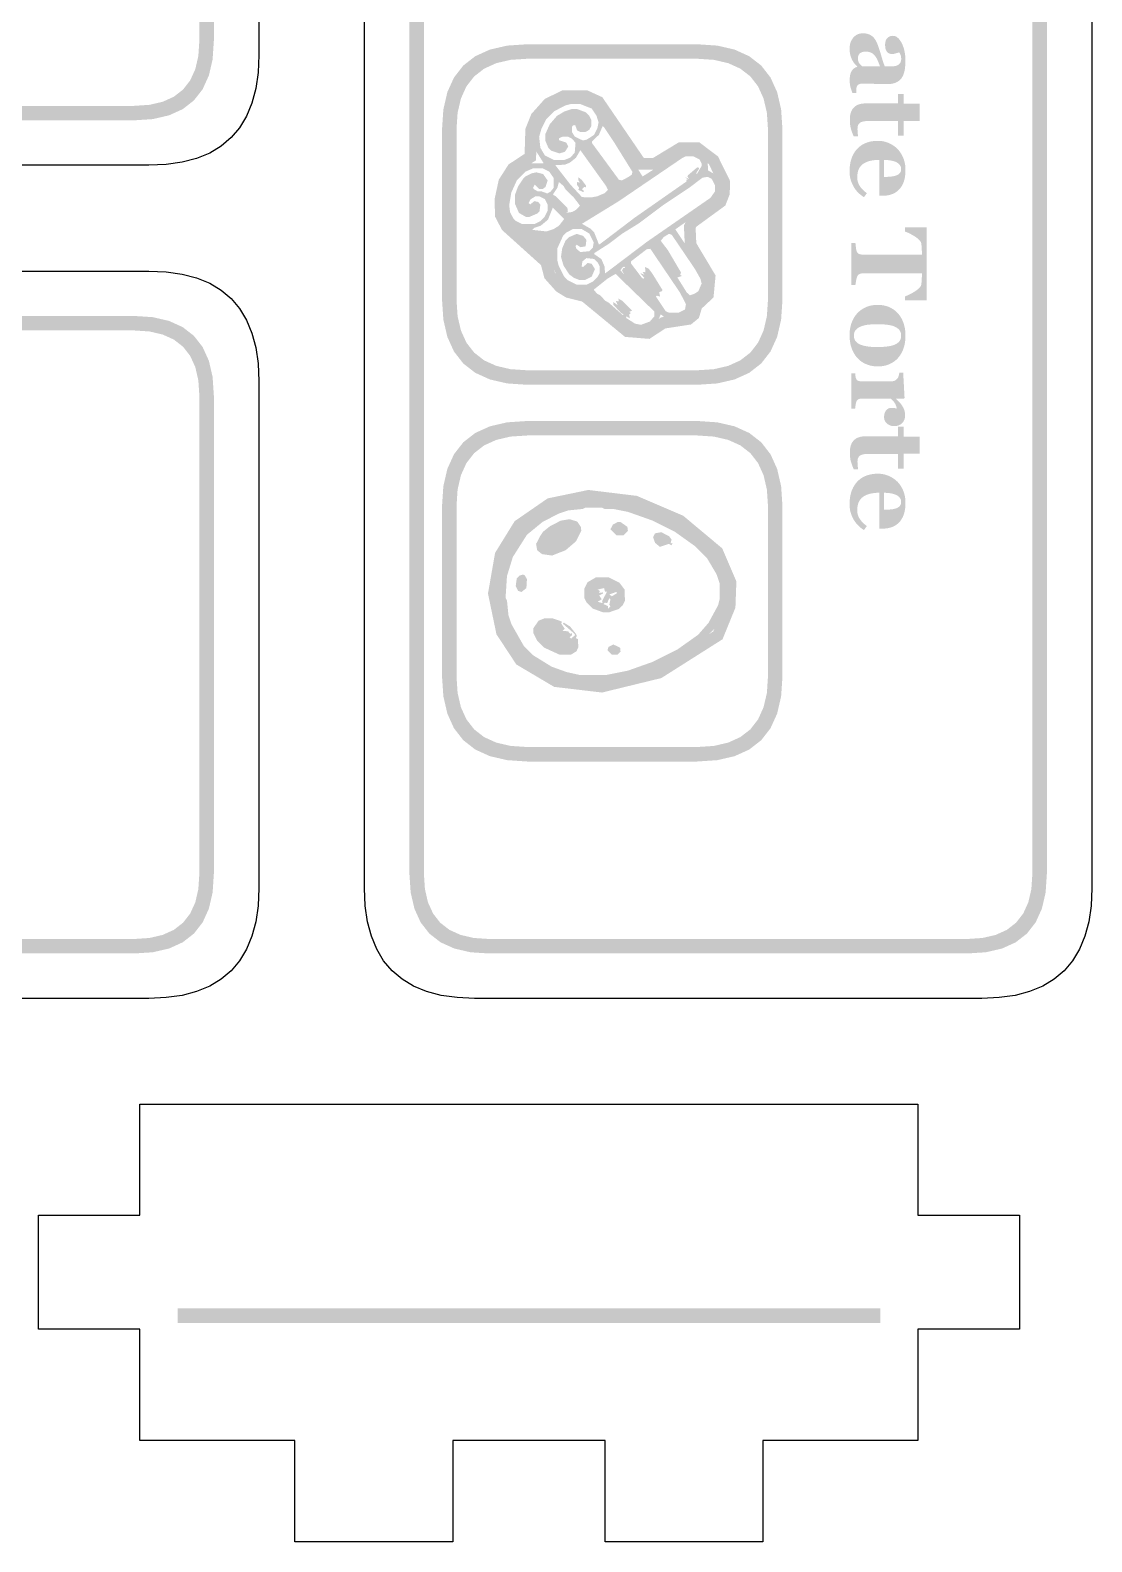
# Model space of a CAD drawing. Header units: millimetres. Extents: x 6 to 441, y 6 to 299.
# Drawn here: x 105.73 to 135.04, y 11.96 to 53.69 of the extents above; entities that cross this region are included whole.
import ezdxf

# ---------------------------------------------------------------- set-up
doc = ezdxf.new("R2010")
doc.units = ezdxf.units.MM
doc.layers.add('CUT', color=1, linetype='Continuous')
doc.layers.add('RASTER', color=7, linetype='Continuous')

msp = doc.modelspace()

# ---------------------------------------------------------------- hatches: boundary and pattern name
at = {"layer": 'RASTER'}
h = msp.add_hatch(color=7, dxfattribs=at)
h.paths.add_polyline_path([(131.6, 89.8), (132.116, 89.766), (132.563, 89.663), (132.941, 89.491), (133.25, 89.25), (133.491, 88.941), (133.663, 88.563), (133.766, 88.116), (133.8, 87.6), (133.8, 30.4), (133.766, 29.884), (133.663, 29.438), (133.491, 29.059), (133.25, 28.75), (132.941, 28.509), (132.563, 28.337), (132.116, 28.234), (131.6, 28.2), (118.4, 28.2), (117.884, 28.234), (117.438, 28.338), (117.059, 28.509), (116.75, 28.75), (116.509, 29.059), (116.338, 29.438), (116.234, 29.884), (116.2, 30.4), (116.2, 87.6), (116.234, 88.116), (116.338, 88.563), (116.509, 88.941), (116.75, 89.25), (117.059, 89.491), (117.438, 89.663), (117.884, 89.766), (118.4, 89.8)])
h.paths.add_polyline_path([(131.6, 89.4), (118.4, 89.4), (117.978, 89.372), (117.613, 89.288), (117.303, 89.147), (117.05, 88.95), (116.853, 88.697), (116.712, 88.387), (116.628, 88.022), (116.6, 87.6), (116.6, 30.4), (116.628, 29.978), (116.712, 29.612), (116.853, 29.303), (117.05, 29.05), (117.303, 28.853), (117.613, 28.713), (117.978, 28.628), (118.4, 28.6), (131.6, 28.6), (132.022, 28.628), (132.388, 28.713), (132.697, 28.853), (132.95, 29.05), (133.147, 29.303), (133.288, 29.612), (133.372, 29.978), (133.4, 30.4), (133.4, 87.6), (133.372, 88.022), (133.288, 88.387), (133.147, 88.697), (132.95, 88.95), (132.697, 89.147), (132.388, 89.288), (132.022, 89.372), (131.6, 89.4)], flags=0)
h = msp.add_hatch(color=7, dxfattribs=at)
h.paths.add_polyline_path([(49.2, 66.6), (49.234, 67.116), (49.338, 67.563), (49.509, 67.941), (49.75, 68.25), (50.059, 68.491), (50.438, 68.663), (50.884, 68.766), (51.4, 68.8), (108.6, 68.8), (109.116, 68.766), (109.563, 68.663), (109.941, 68.491), (110.25, 68.25), (110.491, 67.941), (110.663, 67.563), (110.766, 67.116), (110.8, 66.6), (110.8, 53.4), (110.766, 52.884), (110.663, 52.438), (110.491, 52.059), (110.25, 51.75), (109.941, 51.509), (109.563, 51.338), (109.116, 51.234), (108.6, 51.2), (51.4, 51.2), (50.884, 51.234), (50.438, 51.337), (50.059, 51.509), (49.75, 51.75), (49.509, 52.059), (49.338, 52.438), (49.234, 52.884), (49.2, 53.4)])
h.paths.add_polyline_path([(49.6, 66.6), (49.6, 53.4), (49.628, 52.978), (49.713, 52.613), (49.853, 52.303), (50.05, 52.05), (50.303, 51.853), (50.613, 51.712), (50.978, 51.628), (51.4, 51.6), (108.6, 51.6), (109.022, 51.628), (109.387, 51.712), (109.697, 51.853), (109.95, 52.05), (110.147, 52.303), (110.288, 52.613), (110.372, 52.978), (110.4, 53.4), (110.4, 66.6), (110.372, 67.022), (110.288, 67.387), (110.147, 67.697), (109.95, 67.95), (109.697, 68.147), (109.387, 68.288), (109.022, 68.372), (108.6, 68.4), (51.4, 68.4), (50.978, 68.372), (50.613, 68.288), (50.303, 68.147), (50.05, 67.95), (49.853, 67.697), (49.713, 67.387), (49.628, 67.022), (49.6, 66.6)], flags=0)
h = msp.add_hatch(color=7, dxfattribs=at)
h.paths.add_polyline_path([(128.431, 51.958), (128.424, 51.975), (128.417, 51.992), (128.411, 52.01), (128.404, 52.029), (128.398, 52.048), (128.391, 52.068), (128.385, 52.089), (128.379, 52.111), (128.374, 52.133), (128.369, 52.155), (128.365, 52.178), (128.362, 52.201), (128.359, 52.225), (128.358, 52.248), (128.356, 52.272), (128.356, 52.297), (128.357, 52.34), (128.359, 52.381), (128.364, 52.419), (128.369, 52.453), (128.377, 52.485), (128.386, 52.514), (128.397, 52.539), (128.41, 52.562), (128.424, 52.582), (128.439, 52.601), (128.456, 52.618), (128.475, 52.633), (128.494, 52.647), (128.516, 52.659), (128.538, 52.669), (128.563, 52.678), (128.563, 52.687), (128.55, 52.699), (128.539, 52.711), (128.527, 52.723), (128.516, 52.735), (128.506, 52.747), (128.496, 52.759), (128.487, 52.771), (128.478, 52.782), (128.469, 52.794), (128.461, 52.806), (128.453, 52.818), (128.445, 52.83), (128.438, 52.843), (128.431, 52.855), (128.424, 52.868), (128.418, 52.881), (128.41, 52.898), (128.403, 52.915), (128.396, 52.932), (128.39, 52.949), (128.384, 52.965), (128.379, 52.982), (128.374, 52.998), (128.37, 53.014), (128.366, 53.031), (128.363, 53.049), (128.361, 53.069), (128.358, 53.09), (128.357, 53.113), (128.356, 53.138), (128.355, 53.164), (128.355, 53.192), (128.356, 53.234), (128.361, 53.274), (128.369, 53.312), (128.38, 53.349), (128.394, 53.385), (128.411, 53.419), (128.431, 53.451), (128.455, 53.482), (128.481, 53.51), (128.509, 53.534), (128.539, 53.555), (128.572, 53.572), (128.606, 53.585), (128.642, 53.595), (128.68, 53.6), (128.721, 53.602), (128.744, 53.602), (128.767, 53.6), (128.788, 53.598), (128.809, 53.595), (128.829, 53.592), (128.848, 53.587), (128.866, 53.582), (128.883, 53.576), (128.899, 53.569), (128.915, 53.561), (128.93, 53.553), (128.945, 53.544), (128.96, 53.534), (128.974, 53.524), (128.988, 53.513), (129.001, 53.501), (129.012, 53.49), (129.023, 53.478), (129.033, 53.466), (129.043, 53.454), (129.053, 53.441), (129.062, 53.427), (129.07, 53.413), (129.078, 53.399), (129.086, 53.385), (129.093, 53.37), (129.101, 53.354), (129.108, 53.339), (129.115, 53.323), (129.122, 53.306), (129.129, 53.29), (129.135, 53.272), (129.147, 53.239), (129.16, 53.203), (129.172, 53.166), (129.185, 53.127), (129.197, 53.087), (129.21, 53.045), (129.223, 53.001), (129.236, 52.956), (129.249, 52.911), (129.261, 52.87), (129.273, 52.832), (129.285, 52.796), (129.296, 52.764), (129.308, 52.735), (129.318, 52.709), (129.329, 52.687), (129.469, 52.687), (129.479, 52.687), (129.489, 52.687), (129.5, 52.687), (129.512, 52.688), (129.524, 52.689), (129.537, 52.69), (129.551, 52.691), (129.566, 52.692), (129.581, 52.694), (129.595, 52.696), (129.608, 52.699), (129.621, 52.702), (129.634, 52.705), (129.645, 52.709), (129.657, 52.713), (129.667, 52.717), (129.679, 52.723), (129.69, 52.729), (129.7, 52.736), (129.71, 52.744), (129.72, 52.752), (129.729, 52.761), (129.738, 52.771), (129.746, 52.782), (129.754, 52.793), (129.76, 52.805), (129.766, 52.819), (129.77, 52.833), (129.774, 52.848), (129.776, 52.863), (129.778, 52.88), (129.778, 52.897), (129.778, 52.913), (129.777, 52.928), (129.776, 52.943), (129.774, 52.957), (129.771, 52.97), (129.768, 52.982), (129.764, 52.994), (129.76, 53.005), (129.756, 53.016), (129.751, 53.026), (129.746, 53.035), (129.742, 53.044), (129.737, 53.053), (129.732, 53.06), (129.728, 53.068), (129.723, 53.075), (129.715, 53.073), (129.706, 53.072), (129.696, 53.069), (129.686, 53.066), (129.674, 53.063), (129.662, 53.059), (129.648, 53.055), (129.633, 53.05), (129.618, 53.045), (129.604, 53.041), (129.589, 53.037), (129.574, 53.034), (129.56, 53.032), (129.546, 53.031), (129.532, 53.03), (129.518, 53.029), (129.511, 53.03), (129.504, 53.03), (129.497, 53.031), (129.49, 53.033), (129.482, 53.034), (129.473, 53.037), (129.465, 53.039), (129.455, 53.042), (129.446, 53.046), (129.438, 53.05), (129.43, 53.054), (129.422, 53.059), (129.415, 53.064), (129.408, 53.069), (129.402, 53.075), (129.396, 53.081), (129.389, 53.089), (129.382, 53.098), (129.376, 53.107), (129.37, 53.116), (129.365, 53.126), (129.36, 53.136), (129.355, 53.146), (129.351, 53.156), (129.347, 53.167), (129.344, 53.18), (129.341, 53.194), (129.339, 53.209), (129.337, 53.226), (129.336, 53.244), (129.335, 53.263), (129.335, 53.284), (129.335, 53.314), (129.338, 53.342), (129.343, 53.368), (129.349, 53.392), (129.358, 53.415), (129.368, 53.435), (129.38, 53.454), (129.394, 53.47), (129.409, 53.485), (129.426, 53.498), (129.443, 53.509), (129.462, 53.517), (129.482, 53.524), (129.503, 53.529), (129.525, 53.532), (129.548, 53.533), (129.569, 53.532), (129.588, 53.529), (129.608, 53.524), (129.626, 53.517), (129.644, 53.508), (129.662, 53.497), (129.679, 53.483), (129.696, 53.468), (129.712, 53.451), (129.727, 53.434), (129.741, 53.415), (129.755, 53.396), (129.768, 53.375), (129.781, 53.354), (129.792, 53.332), (129.803, 53.309), (129.814, 53.286), (129.824, 53.261), (129.833, 53.236), (129.842, 53.21), (129.851, 53.183), (129.858, 53.155), (129.865, 53.126), (129.871, 53.097), (129.877, 53.067), (129.882, 53.038), (129.886, 53.009), (129.89, 52.981), (129.892, 52.953), (129.894, 52.926), (129.895, 52.9), (129.896, 52.874), (129.895, 52.839), (129.895, 52.804), (129.893, 52.771), (129.891, 52.738), (129.889, 52.706), (129.886, 52.674), (129.883, 52.643), (129.879, 52.613), (129.874, 52.584), (129.868, 52.555), (129.861, 52.528), (129.853, 52.5), (129.844, 52.474), (129.833, 52.448), (129.822, 52.424), (129.809, 52.399), (129.796, 52.377), (129.781, 52.356), (129.764, 52.337), (129.746, 52.318), (129.727, 52.3), (129.706, 52.284), (129.684, 52.269), (129.66, 52.255), (129.635, 52.243), (129.608, 52.232), (129.579, 52.223), (129.548, 52.215), (129.516, 52.209), (129.481, 52.205), (129.445, 52.202), (129.406, 52.202), (129.364, 52.202), (129.32, 52.202), (129.274, 52.203), (129.225, 52.203), (129.175, 52.204), (129.123, 52.205), (129.07, 52.207), (129.014, 52.208), (128.959, 52.21), (128.91, 52.211), (128.865, 52.212), (128.826, 52.213), (128.791, 52.214), (128.761, 52.214), (128.735, 52.215), (128.715, 52.215), (128.699, 52.215), (128.684, 52.214), (128.669, 52.212), (128.656, 52.21), (128.643, 52.207), (128.632, 52.204), (128.621, 52.2), (128.611, 52.195), (128.602, 52.19), (128.593, 52.184), (128.585, 52.177), (128.578, 52.17), (128.571, 52.162), (128.565, 52.153), (128.559, 52.144), (128.554, 52.134), (128.551, 52.128), (128.549, 52.12), (128.546, 52.112), (128.544, 52.102), (128.543, 52.092), (128.542, 52.081), (128.541, 52.069), (128.54, 52.056), (128.539, 52.043), (128.539, 52.03), (128.539, 52.017), (128.538, 52.005), (128.538, 51.993), (128.538, 51.981), (128.538, 51.97), (128.538, 51.958)])
h.paths.add_polyline_path([(129.194, 52.687), (129.187, 52.707), (129.18, 52.727), (129.172, 52.748), (129.164, 52.768), (129.156, 52.788), (129.148, 52.809), (129.139, 52.829), (129.13, 52.849), (129.121, 52.869), (129.112, 52.888), (129.103, 52.905), (129.093, 52.922), (129.084, 52.938), (129.074, 52.953), (129.065, 52.968), (129.055, 52.981), (129.044, 52.994), (129.033, 53.007), (129.021, 53.018), (129.008, 53.029), (128.995, 53.04), (128.98, 53.049), (128.966, 53.058), (128.95, 53.066), (128.934, 53.073), (128.917, 53.079), (128.899, 53.085), (128.881, 53.089), (128.862, 53.092), (128.842, 53.095), (128.821, 53.096), (128.8, 53.097), (128.772, 53.096), (128.747, 53.093), (128.723, 53.089), (128.701, 53.084), (128.682, 53.076), (128.664, 53.067), (128.648, 53.057), (128.634, 53.045), (128.622, 53.031), (128.612, 53.017), (128.603, 53.002), (128.596, 52.987), (128.59, 52.97), (128.586, 52.953), (128.584, 52.935), (128.583, 52.917), (128.584, 52.897), (128.585, 52.878), (128.588, 52.86), (128.591, 52.843), (128.596, 52.827), (128.602, 52.812), (128.608, 52.797), (128.616, 52.784), (128.625, 52.771), (128.634, 52.759), (128.643, 52.747), (128.653, 52.735), (128.663, 52.724), (128.674, 52.713), (128.686, 52.702), (128.697, 52.692)], flags=0)
h = msp.add_hatch(color=7, dxfattribs=at)
h.paths.add_polyline_path([(124.15, 53.3), (124.701, 53.263), (125.178, 53.153), (125.582, 52.97), (125.913, 52.713), (126.17, 52.382), (126.353, 51.978), (126.463, 51.501), (126.5, 50.95), (126.5, 46.25), (126.463, 45.699), (126.353, 45.222), (126.17, 44.818), (125.913, 44.488), (125.582, 44.23), (125.178, 44.047), (124.701, 43.937), (124.15, 43.9), (119.45, 43.9), (118.899, 43.937), (118.422, 44.047), (118.018, 44.23), (117.688, 44.487), (117.43, 44.818), (117.247, 45.222), (117.137, 45.699), (117.1, 46.25), (117.1, 50.95), (117.137, 51.501), (117.247, 51.978), (117.43, 52.382), (117.688, 52.713), (118.018, 52.97), (118.422, 53.153), (118.899, 53.263), (119.45, 53.3)])
h.paths.add_polyline_path([(124.15, 52.9), (119.45, 52.9), (118.993, 52.87), (118.597, 52.778), (118.262, 52.626), (117.988, 52.412), (117.774, 52.138), (117.622, 51.803), (117.53, 51.407), (117.5, 50.95), (117.5, 46.25), (117.53, 45.793), (117.622, 45.397), (117.774, 45.062), (117.988, 44.788), (118.262, 44.574), (118.597, 44.422), (118.993, 44.33), (119.45, 44.3), (124.15, 44.3), (124.607, 44.33), (125.003, 44.422), (125.338, 44.574), (125.613, 44.788), (125.826, 45.062), (125.978, 45.397), (126.07, 45.793), (126.1, 46.25), (126.1, 50.95), (126.07, 51.407), (125.978, 51.803), (125.826, 52.138), (125.613, 52.413), (125.338, 52.626), (125.003, 52.778), (124.607, 52.87), (124.15, 52.9)], flags=0)
h = msp.add_hatch(color=7, dxfattribs=at)
h.paths.add_polyline_path([(125.052, 49.528), (125.044, 49.159), (124.923, 48.848), (124.122, 48.264), (124.102, 48.225), (124.121, 47.809), (124.653, 46.918), (124.596, 46.31), (124.272, 46.007), (124.193, 45.744), (123.974, 45.564), (123.269, 45.456), (122.827, 45.167), (122.153, 45.222), (120.967, 46.199), (120.523, 46.31), (120.254, 46.476), (119.928, 46.84), (119.833, 47.203), (118.756, 48.174), (118.565, 48.54), (118.55, 49.018), (118.667, 49.561), (118.936, 49.982), (119.38, 50.274), (119.402, 50.965), (119.567, 51.376), (119.938, 51.792), (120.428, 52.029), (121.109, 52.029), (121.526, 51.839), (122.672, 50.161), (122.925, 50.161), (123.634, 50.59), (124.208, 50.59), (124.72, 50.203)])
h.paths.add_polyline_path([(124.73, 49.457), (124.466, 49.994), (124.101, 50.27), (123.724, 50.27), (123.014, 49.841), (122.503, 49.841), (121.312, 51.585), (121.039, 51.709), (120.502, 51.709), (120.135, 51.532), (119.843, 51.205), (119.72, 50.899), (119.695, 50.097), (119.169, 49.752), (118.968, 49.437), (118.871, 48.989), (118.883, 48.623), (119.013, 48.373), (120.119, 47.376), (120.218, 46.996), (120.462, 46.724), (120.648, 46.608), (121.115, 46.492), (122.279, 45.533), (122.743, 45.495), (123.152, 45.762), (123.839, 45.867), (123.915, 45.929), (123.99, 46.181), (124.289, 46.461), (124.325, 46.844), (123.806, 47.714), (123.778, 48.296), (123.872, 48.478), (124.658, 49.052), (124.725, 49.223), (124.73, 49.457)], flags=0)
h = msp.add_hatch(color=7, dxfattribs=at)
h.paths.add_polyline_path([(124.794, 49.462), (124.804, 49.238), (124.68, 48.994), (123.542, 48.19), (124.245, 47.139), (124.402, 46.827), (124.402, 46.56), (124.312, 46.382), (124.245, 46.315), (124.024, 46.201), (124, 45.99), (123.91, 45.846), (123.666, 45.723), (123.364, 45.723), (123.22, 45.78), (123.14, 45.846), (123.039, 45.612), (122.939, 45.512), (122.628, 45.388), (122.393, 45.421), (122.115, 45.579), (121.064, 46.469), (120.82, 46.493), (120.619, 46.56), (120.475, 46.65), (120.274, 46.884), (120.093, 47.34), (119.906, 47.487), (119.725, 47.674), (119.638, 47.721), (119.39, 47.976), (119.303, 48.023), (118.935, 48.391), (118.811, 48.635), (118.811, 49.104), (118.911, 49.439), (119.069, 49.717), (119.203, 49.851), (119.414, 49.975), (119.514, 50.008), (119.906, 50.018), (119.681, 50.376), (119.615, 50.611), (119.648, 50.878), (119.805, 51.257), (119.872, 51.357), (120.174, 51.625), (120.518, 51.782), (120.686, 51.782), (120.753, 51.816), (121.121, 51.749), (121.399, 51.592), (122.638, 49.65), (123.24, 50.031), (123.488, 50.219), (123.733, 50.343), (123.967, 50.376), (124.258, 50.266), (124.345, 50.185), (124.436, 50.008), (124.446, 49.817), (124.68, 49.683)])
h.paths.add_polyline_path([(124.636, 49.405), (124.546, 49.583), (124.436, 49.64), (124.292, 49.616), (123.91, 49.328), (123.187, 48.846), (122.537, 48.357), (122.082, 48.076), (121.7, 47.788), (121.312, 47.541), (121.299, 47.507), (121.499, 47.373), (121.59, 47.162), (121.6, 46.971), (122.752, 47.842), (124.513, 49.061), (124.636, 49.238)], flags=0)
h.paths.add_polyline_path([(124.268, 50.008), (124.211, 50.118), (124.034, 50.209), (123.833, 50.209), (123.722, 50.152), (121.968, 48.96), (120.964, 48.344), (121.198, 48.21), (121.299, 48.11), (121.432, 47.775), (121.466, 47.788), (122.417, 48.511), (123.856, 49.516), (123.843, 49.563), (123.89, 49.563), (123.81, 49.63), (123.923, 49.583), (123.876, 49.65), (123.89, 49.683), (124.124, 49.884), (124.168, 49.908), (124.201, 49.874), (124.111, 49.73), (124.144, 49.73), (124.268, 49.941)], flags=0)
h.paths.add_polyline_path([(124.268, 46.694), (124.235, 46.827), (124.077, 47.105), (123.441, 48.043), (123.364, 48.066), (123.22, 47.976), (123.14, 47.875), (123.341, 47.608), (123.676, 47.038), (123.699, 46.995), (123.676, 46.938), (123.722, 46.904), (123.599, 46.861), (123.856, 46.449), (123.943, 46.369), (124.077, 46.416), (124.178, 46.483)], flags=0)
h.paths.add_polyline_path([(123.833, 46.124), (123.676, 46.436), (122.852, 47.654), (122.752, 47.641), (122.316, 47.306), (122.316, 47.253), (122.618, 46.851), (122.661, 46.827), (122.685, 46.851), (122.571, 46.985), (122.685, 46.938), (122.638, 47.018), (122.718, 47.005), (122.705, 47.152), (122.805, 47.105), (122.906, 46.971), (123.187, 46.516), (123.173, 46.483), (123.096, 46.459), (123.12, 46.335), (123.029, 46.359), (123.006, 46.335), (123.274, 45.934), (123.364, 45.89), (123.632, 45.89), (123.81, 45.98)], flags=0)
h.paths.add_polyline_path([(122.962, 45.923), (121.891, 46.961), (121.68, 46.837), (121.289, 46.526), (121.379, 46.416), (121.466, 46.369), (121.613, 46.215), (121.7, 46.168), (122.092, 45.823), (122.115, 45.846), (122.048, 45.88), (121.834, 46.101), (121.834, 46.181), (121.948, 46.101), (121.901, 46.215), (121.982, 46.201), (121.968, 46.282), (122.082, 46.215), (122.35, 45.947), (122.269, 45.913), (122.316, 45.88), (122.269, 45.846), (122.283, 45.733), (122.192, 45.79), (122.182, 45.746), (122.427, 45.589), (122.594, 45.555), (122.839, 45.646), (122.962, 45.79)], flags=0)
h.paths.add_polyline_path([(122.36, 49.774), (121.834, 50.621), (121.566, 51.022), (121.533, 51.036), (121.432, 50.801), (121.245, 50.621), (121.245, 50.567), (121.982, 49.563), (122.059, 49.539), (122.236, 49.63), (122.336, 49.697)], flags=0)
h.paths.add_polyline_path([(122.159, 47.129), (122.125, 47.162), (122.082, 47.139), (122.025, 47.062), (122.136, 46.938), (122.069, 47.052), (122.102, 47.119)], flags=0)
h.paths.add_polyline_path([(121.68, 49.281), (121.633, 49.382), (120.92, 50.376), (120.796, 50.165), (120.629, 50.031), (120.485, 49.975), (120.227, 49.964), (120.642, 49.429), (120.964, 49.081), (121.222, 49.071), (121.389, 49.104), (121.6, 49.194)], flags=0)
h.paths.add_polyline_path([(121.456, 47.162), (121.399, 47.273), (121.299, 47.373), (121.088, 47.397), (120.977, 47.306), (120.954, 47.162), (120.997, 47.152), (121.121, 47.263), (121.232, 47.239), (121.322, 47.095), (121.232, 46.884), (121.054, 46.794), (120.887, 46.794), (120.743, 46.851), (120.609, 46.951), (120.452, 47.196), (120.385, 47.43), (120.418, 47.664), (120.508, 47.875), (120.609, 47.976), (120.82, 48.066), (120.997, 48.009), (121.088, 47.899), (121.064, 47.721), (120.92, 47.698), (120.82, 47.765), (120.786, 47.731), (120.81, 47.654), (120.92, 47.564), (121.165, 47.587), (121.265, 47.688), (121.289, 47.832), (121.165, 48.076), (120.954, 48.2), (120.719, 48.2), (120.542, 48.11), (120.441, 48.009), (120.284, 47.664), (120.284, 47.33), (120.318, 47.196), (120.475, 46.884), (120.575, 46.784), (120.82, 46.66), (121.088, 46.66), (121.265, 46.75), (121.399, 46.884), (121.456, 46.995)], flags=0)
h.paths.add_polyline_path([(121.422, 51.146), (121.366, 51.324), (121.232, 51.525), (120.92, 51.649), (120.652, 51.649), (120.518, 51.615), (120.207, 51.458), (119.973, 51.223), (119.849, 50.979), (119.782, 50.745), (119.815, 50.443), (119.939, 50.232), (120.184, 50.108), (120.485, 50.108), (120.629, 50.165), (120.763, 50.299), (120.786, 50.577), (120.696, 50.688), (120.585, 50.745), (120.418, 50.745), (120.328, 50.701), (120.328, 50.654), (120.529, 50.587), (120.585, 50.477), (120.495, 50.333), (120.341, 50.286), (120.107, 50.366), (120.04, 50.433), (119.949, 50.644), (119.949, 50.812), (120.073, 51.089), (120.274, 51.324), (120.485, 51.448), (120.686, 51.515), (120.82, 51.515), (121.064, 51.424), (121.165, 51.324), (121.222, 51.213), (121.222, 51.046), (121.165, 50.935), (121.054, 50.878), (120.92, 50.878), (120.83, 50.922), (120.776, 51.069), (120.709, 51.056), (120.686, 51.012), (120.686, 50.878), (120.763, 50.755), (120.987, 50.644), (121.098, 50.668), (121.299, 50.801), (121.389, 50.979)], flags=0)
h.paths.add_polyline_path([(121.078, 49.395), (121.078, 49.348), (121.031, 49.362), (120.964, 49.295), (121.011, 49.261), (121.011, 49.215), (120.863, 49.281), (120.887, 49.338), (120.83, 49.415), (120.83, 49.496), (120.91, 49.482), (120.863, 49.549), (120.863, 49.63), (120.964, 49.549)], flags=0)
h.paths.add_polyline_path([(120.91, 48.846), (120.729, 49.081), (120.508, 49.295), (120.462, 49.382), (120.328, 49.496), (120.284, 49.338), (120.16, 49.148), (120.227, 49.114), (120.562, 48.779), (120.575, 48.679), (120.529, 48.645), (120.686, 48.669), (120.796, 48.726)], flags=0)
h.paths.add_polyline_path([(120.475, 48.478), (120.16, 48.793), (120.026, 48.458), (119.825, 48.29), (119.648, 48.234), (119.591, 48.177), (119.983, 48.133), (120.184, 48.2), (120.328, 48.29)], flags=0)
h.paths.add_polyline_path([(120.184, 49.606), (120.06, 49.784), (119.882, 49.874), (119.615, 49.874), (119.404, 49.784), (119.169, 49.549), (119.012, 49.204), (118.955, 48.86), (118.978, 48.669), (119.069, 48.491), (119.136, 48.424), (119.313, 48.334), (119.648, 48.334), (119.825, 48.424), (119.926, 48.525), (120.016, 48.702), (120.016, 48.87), (119.939, 49.027), (119.782, 49.104), (119.681, 49.104), (119.538, 49.014), (119.491, 48.913), (119.538, 48.88), (119.648, 48.97), (119.758, 48.947), (119.815, 48.87), (119.792, 48.692), (119.725, 48.625), (119.514, 48.535), (119.414, 48.535), (119.223, 48.645), (119.112, 48.903), (119.112, 49.138), (119.203, 49.382), (119.337, 49.583), (119.404, 49.65), (119.581, 49.74), (119.705, 49.764), (119.892, 49.717), (120.016, 49.539), (119.959, 49.362), (119.882, 49.305), (119.782, 49.305), (119.658, 49.429), (119.615, 49.338), (119.638, 49.295), (119.748, 49.238), (119.849, 49.238), (120.006, 49.181), (120.093, 49.228), (120.184, 49.338)], flags=0)
for points in [[(128.467, 50.756), (128.457, 50.78), (128.447, 50.804), (128.438, 50.828), (128.428, 50.853), (128.419, 50.878), (128.41, 50.904), (128.402, 50.93), (128.393, 50.957), (128.386, 50.984), (128.379, 51.013), (128.373, 51.043), (128.369, 51.075), (128.365, 51.109), (128.363, 51.143), (128.361, 51.18), (128.36, 51.217), (128.362, 51.273), (128.367, 51.324), (128.376, 51.372), (128.388, 51.416), (128.404, 51.457), (128.423, 51.494), (128.446, 51.527), (128.472, 51.556), (128.501, 51.582), (128.533, 51.605), (128.569, 51.624), (128.607, 51.639), (128.648, 51.651), (128.692, 51.66), (128.74, 51.665), (128.79, 51.667), (129.689, 51.667), (129.689, 51.931), (129.847, 51.931), (129.847, 51.661), (130.291, 51.661), (130.291, 51.185), (129.847, 51.185), (129.847, 50.775), (129.689, 50.775), (129.689, 51.182), (128.886, 51.182), (128.845, 51.181), (128.807, 51.179), (128.772, 51.175), (128.74, 51.17), (128.711, 51.164), (128.685, 51.155), (128.663, 51.146), (128.643, 51.135), (128.626, 51.121), (128.612, 51.106), (128.599, 51.088), (128.589, 51.068), (128.581, 51.046), (128.576, 51.021), (128.573, 50.993), (128.571, 50.964), (128.571, 50.953), (128.572, 50.942), (128.572, 50.93), (128.573, 50.917), (128.574, 50.902), (128.575, 50.887), (128.576, 50.871), (128.577, 50.854), (128.579, 50.837), (128.58, 50.822), (128.582, 50.807), (128.583, 50.794), (128.585, 50.783), (128.587, 50.772), (128.589, 50.763), (128.59, 50.756)], [(129.884, 46.228), (129.884, 46.341), (129.918, 46.353), (129.952, 46.367), (129.987, 46.383), (130.022, 46.4), (130.058, 46.419), (130.095, 46.44), (130.132, 46.462), (130.17, 46.487), (130.205, 46.511), (130.237, 46.536), (130.264, 46.56), (130.287, 46.583), (130.305, 46.606), (130.319, 46.628), (130.328, 46.65), (130.334, 46.672), (130.335, 46.684), (130.336, 46.697), (130.338, 46.71), (130.339, 46.724), (130.34, 46.739), (130.342, 46.755), (130.343, 46.771), (130.344, 46.788), (130.345, 46.805), (130.346, 46.821), (130.347, 46.837), (130.347, 46.852), (130.348, 46.866), (130.348, 46.88), (130.348, 46.894), (130.348, 46.906), (130.348, 46.975), (128.718, 46.975), (128.705, 46.975), (128.692, 46.974), (128.68, 46.972), (128.668, 46.97), (128.657, 46.968), (128.646, 46.964), (128.635, 46.961), (128.625, 46.956), (128.615, 46.951), (128.606, 46.944), (128.597, 46.937), (128.589, 46.928), (128.581, 46.918), (128.574, 46.907), (128.567, 46.895), (128.561, 46.881), (128.558, 46.872), (128.554, 46.862), (128.551, 46.851), (128.548, 46.838), (128.544, 46.825), (128.541, 46.81), (128.538, 46.794), (128.534, 46.777), (128.531, 46.759), (128.528, 46.742), (128.525, 46.726), (128.522, 46.711), (128.52, 46.696), (128.518, 46.682), (128.516, 46.669), (128.514, 46.656), (128.4, 46.656), (128.4, 47.814), (128.514, 47.814), (128.515, 47.803), (128.517, 47.791), (128.518, 47.778), (128.52, 47.763), (128.521, 47.748), (128.523, 47.731), (128.525, 47.714), (128.527, 47.695), (128.529, 47.677), (128.531, 47.66), (128.533, 47.644), (128.536, 47.63), (128.538, 47.618), (128.541, 47.607), (128.544, 47.598), (128.546, 47.59), (128.553, 47.577), (128.559, 47.564), (128.566, 47.553), (128.574, 47.543), (128.582, 47.534), (128.591, 47.526), (128.6, 47.52), (128.609, 47.514), (128.62, 47.51), (128.63, 47.506), (128.641, 47.503), (128.653, 47.5), (128.665, 47.498), (128.677, 47.496), (128.69, 47.495), (128.703, 47.495), (130.348, 47.495), (130.348, 47.564), (130.348, 47.577), (130.348, 47.59), (130.348, 47.604), (130.347, 47.619), (130.347, 47.634), (130.346, 47.649), (130.345, 47.666), (130.344, 47.683), (130.343, 47.699), (130.342, 47.716), (130.34, 47.731), (130.339, 47.746), (130.338, 47.76), (130.336, 47.774), (130.335, 47.786), (130.334, 47.798), (130.328, 47.82), (130.319, 47.842), (130.305, 47.864), (130.287, 47.887), (130.264, 47.911), (130.237, 47.934), (130.205, 47.959), (130.17, 47.984), (130.132, 48.008), (130.095, 48.03), (130.058, 48.051), (130.022, 48.07), (129.987, 48.088), (129.952, 48.103), (129.918, 48.117), (129.884, 48.129), (129.884, 48.242), (130.479, 48.242), (130.479, 46.228)], [(129.585, 42.758), (129.558, 42.759), (129.531, 42.762), (129.505, 42.767), (129.481, 42.775), (129.456, 42.785), (129.433, 42.797), (129.411, 42.811), (129.39, 42.827), (129.37, 42.845), (129.353, 42.864), (129.338, 42.884), (129.326, 42.906), (129.317, 42.93), (129.311, 42.955), (129.307, 42.981), (129.305, 43.008), (129.306, 43.035), (129.309, 43.06), (129.313, 43.084), (129.319, 43.107), (129.326, 43.129), (129.336, 43.15), (129.347, 43.17), (129.359, 43.189), (129.374, 43.207), (129.39, 43.222), (129.407, 43.234), (129.426, 43.245), (129.447, 43.253), (129.47, 43.259), (129.494, 43.262), (129.519, 43.263), (129.532, 43.263), (129.543, 43.263), (129.554, 43.262), (129.565, 43.261), (129.574, 43.26), (129.583, 43.259), (129.591, 43.258), (129.599, 43.256), (129.606, 43.254), (129.613, 43.252), (129.62, 43.251), (129.627, 43.249), (129.633, 43.247), (129.64, 43.246), (129.646, 43.244), (129.652, 43.243), (129.651, 43.26), (129.648, 43.277), (129.644, 43.294), (129.639, 43.312), (129.633, 43.33), (129.625, 43.348), (129.616, 43.366), (129.606, 43.385), (129.594, 43.403), (129.582, 43.421), (129.568, 43.438), (129.554, 43.455), (129.539, 43.471), (129.523, 43.487), (129.506, 43.502), (129.488, 43.517), (128.684, 43.517), (128.672, 43.516), (128.66, 43.516), (128.648, 43.514), (128.637, 43.513), (128.627, 43.51), (128.617, 43.508), (128.608, 43.504), (128.599, 43.5), (128.591, 43.496), (128.583, 43.491), (128.576, 43.485), (128.569, 43.479), (128.563, 43.472), (128.557, 43.464), (128.551, 43.455), (128.546, 43.446), (128.543, 43.438), (128.539, 43.428), (128.535, 43.416), (128.532, 43.404), (128.528, 43.39), (128.525, 43.375), (128.522, 43.359), (128.519, 43.342), (128.517, 43.324), (128.514, 43.308), (128.512, 43.293), (128.511, 43.279), (128.509, 43.267), (128.508, 43.255), (128.507, 43.246), (128.507, 43.237), (128.4, 43.237), (128.4, 44.217), (128.507, 44.217), (128.508, 44.208), (128.509, 44.198), (128.509, 44.189), (128.51, 44.18), (128.511, 44.171), (128.513, 44.161), (128.514, 44.152), (128.515, 44.143), (128.516, 44.134), (128.518, 44.125), (128.519, 44.116), (128.521, 44.108), (128.523, 44.1), (128.525, 44.093), (128.527, 44.086), (128.529, 44.079), (128.533, 44.068), (128.538, 44.057), (128.543, 44.048), (128.549, 44.04), (128.556, 44.032), (128.563, 44.025), (128.571, 44.02), (128.579, 44.015), (128.587, 44.011), (128.597, 44.007), (128.607, 44.004), (128.618, 44.001), (128.629, 44), (128.641, 43.998), (128.653, 43.997), (128.667, 43.997), (129.519, 43.997), (129.532, 43.997), (129.545, 43.999), (129.557, 44.001), (129.569, 44.003), (129.581, 44.007), (129.592, 44.011), (129.603, 44.016), (129.614, 44.022), (129.624, 44.028), (129.633, 44.035), (129.643, 44.042), (129.651, 44.049), (129.659, 44.057), (129.667, 44.065), (129.674, 44.073), (129.68, 44.082), (129.685, 44.089), (129.689, 44.096), (129.693, 44.104), (129.696, 44.112), (129.7, 44.12), (129.703, 44.129), (129.707, 44.139), (129.71, 44.149), (129.712, 44.159), (129.715, 44.169), (129.717, 44.18), (129.719, 44.191), (129.721, 44.202), (129.723, 44.214), (129.724, 44.225), (129.726, 44.237), (129.833, 44.237), (129.871, 43.539), (129.849, 43.517), (129.636, 43.517), (129.636, 43.511), (129.665, 43.485), (129.692, 43.459), (129.717, 43.433), (129.741, 43.407), (129.763, 43.38), (129.784, 43.352), (129.803, 43.324), (129.82, 43.296), (129.836, 43.268), (129.849, 43.239), (129.861, 43.21), (129.87, 43.18), (129.877, 43.151), (129.883, 43.12), (129.886, 43.09), (129.887, 43.06), (129.886, 43.026), (129.882, 42.995), (129.875, 42.965), (129.866, 42.937), (129.854, 42.91), (129.839, 42.885), (129.822, 42.862), (129.803, 42.841), (129.781, 42.821), (129.757, 42.804), (129.733, 42.79), (129.706, 42.779), (129.678, 42.769), (129.649, 42.763), (129.618, 42.759), (129.585, 42.758)], [(128.467, 41.567), (128.457, 41.591), (128.447, 41.615), (128.438, 41.639), (128.428, 41.664), (128.419, 41.689), (128.41, 41.715), (128.402, 41.741), (128.393, 41.768), (128.386, 41.795), (128.379, 41.824), (128.373, 41.854), (128.369, 41.886), (128.365, 41.92), (128.363, 41.954), (128.361, 41.991), (128.36, 42.028), (128.362, 42.084), (128.367, 42.135), (128.376, 42.183), (128.388, 42.227), (128.404, 42.268), (128.423, 42.305), (128.446, 42.338), (128.472, 42.367), (128.501, 42.393), (128.533, 42.416), (128.569, 42.435), (128.607, 42.45), (128.648, 42.462), (128.692, 42.471), (128.74, 42.476), (128.79, 42.478), (129.689, 42.478), (129.689, 42.742), (129.847, 42.742), (129.847, 42.472), (130.291, 42.472), (130.291, 41.996), (129.847, 41.996), (129.847, 41.586), (129.689, 41.586), (129.689, 41.993), (128.886, 41.993), (128.845, 41.992), (128.807, 41.99), (128.772, 41.986), (128.74, 41.981), (128.711, 41.975), (128.685, 41.966), (128.663, 41.957), (128.643, 41.946), (128.626, 41.932), (128.612, 41.917), (128.599, 41.899), (128.589, 41.879), (128.581, 41.857), (128.576, 41.832), (128.573, 41.804), (128.571, 41.775), (128.571, 41.765), (128.572, 41.753), (128.572, 41.741), (128.573, 41.728), (128.574, 41.713), (128.575, 41.698), (128.576, 41.682), (128.577, 41.665), (128.579, 41.648), (128.58, 41.633), (128.582, 41.618), (128.583, 41.605), (128.585, 41.594), (128.587, 41.583), (128.589, 41.575), (128.59, 41.567)], [(109.8, 18.4), (129.2, 18.4), (129.2, 18), (109.8, 18)]]:
    msp.add_hatch(color=7, dxfattribs=at).paths.add_polyline_path(points)
h = msp.add_hatch(color=7, dxfattribs=at)
h.paths.add_polyline_path([(128.75, 49.079), (128.729, 49.092), (128.709, 49.106), (128.689, 49.12), (128.669, 49.135), (128.649, 49.151), (128.63, 49.167), (128.611, 49.185), (128.593, 49.202), (128.574, 49.221), (128.557, 49.24), (128.54, 49.26), (128.524, 49.28), (128.508, 49.301), (128.494, 49.322), (128.479, 49.344), (128.466, 49.367), (128.452, 49.392), (128.44, 49.416), (128.428, 49.441), (128.417, 49.466), (128.407, 49.491), (128.398, 49.516), (128.389, 49.541), (128.382, 49.566), (128.375, 49.591), (128.369, 49.618), (128.364, 49.645), (128.36, 49.674), (128.357, 49.703), (128.355, 49.733), (128.354, 49.764), (128.353, 49.796), (128.354, 49.85), (128.357, 49.901), (128.362, 49.951), (128.369, 49.998), (128.377, 50.044), (128.388, 50.088), (128.4, 50.13), (128.415, 50.171), (128.431, 50.209), (128.448, 50.246), (128.467, 50.281), (128.487, 50.314), (128.508, 50.346), (128.531, 50.376), (128.555, 50.404), (128.58, 50.431), (128.607, 50.455), (128.635, 50.479), (128.663, 50.5), (128.694, 50.52), (128.725, 50.539), (128.757, 50.555), (128.791, 50.57), (128.826, 50.584), (128.861, 50.596), (128.898, 50.606), (128.935, 50.615), (128.973, 50.622), (129.012, 50.627), (129.051, 50.631), (129.091, 50.633), (129.132, 50.634), (129.17, 50.633), (129.206, 50.631), (129.243, 50.627), (129.279, 50.621), (129.314, 50.613), (129.35, 50.603), (129.384, 50.592), (129.419, 50.579), (129.453, 50.565), (129.485, 50.549), (129.517, 50.532), (129.548, 50.513), (129.578, 50.493), (129.607, 50.471), (129.635, 50.448), (129.663, 50.423), (129.688, 50.398), (129.712, 50.37), (129.735, 50.341), (129.757, 50.311), (129.777, 50.279), (129.796, 50.245), (129.814, 50.209), (129.831, 50.172), (129.846, 50.134), (129.859, 50.094), (129.87, 50.053), (129.879, 50.012), (129.887, 49.969), (129.892, 49.925), (129.895, 49.879), (129.896, 49.833), (129.895, 49.783), (129.892, 49.735), (129.889, 49.689), (129.883, 49.646), (129.876, 49.605), (129.868, 49.567), (129.857, 49.53), (129.846, 49.496), (129.833, 49.464), (129.819, 49.433), (129.803, 49.404), (129.786, 49.376), (129.769, 49.349), (129.75, 49.324), (129.729, 49.3), (129.708, 49.278), (129.687, 49.258), (129.664, 49.239), (129.641, 49.222), (129.617, 49.206), (129.592, 49.191), (129.566, 49.178), (129.539, 49.166), (129.511, 49.156), (129.483, 49.147), (129.454, 49.14), (129.424, 49.133), (129.395, 49.128), (129.365, 49.124), (129.335, 49.121), (129.304, 49.119), (129.273, 49.118), (129.178, 49.118), (129.178, 50.108), (129.105, 50.107), (129.037, 50.101), (128.973, 50.092), (128.913, 50.079), (128.859, 50.063), (128.808, 50.043), (128.762, 50.02), (128.721, 49.993), (128.684, 49.962), (128.652, 49.926), (128.625, 49.887), (128.603, 49.843), (128.586, 49.795), (128.574, 49.742), (128.567, 49.686), (128.564, 49.625), (128.565, 49.591), (128.569, 49.558), (128.575, 49.526), (128.583, 49.494), (128.594, 49.464), (128.606, 49.434), (128.622, 49.405), (128.64, 49.377), (128.659, 49.35), (128.68, 49.325), (128.702, 49.3), (128.725, 49.276), (128.75, 49.253), (128.775, 49.231), (128.802, 49.21), (128.831, 49.19)])
h.paths.add_polyline_path([(129.307, 49.638), (129.329, 49.638), (129.351, 49.639), (129.373, 49.639), (129.396, 49.64), (129.418, 49.642), (129.441, 49.643), (129.464, 49.645), (129.487, 49.647), (129.509, 49.649), (129.531, 49.652), (129.551, 49.655), (129.571, 49.659), (129.589, 49.663), (129.606, 49.668), (129.623, 49.672), (129.638, 49.678), (129.654, 49.684), (129.67, 49.691), (129.685, 49.699), (129.698, 49.707), (129.711, 49.716), (129.722, 49.725), (129.732, 49.735), (129.742, 49.746), (129.75, 49.757), (129.757, 49.769), (129.763, 49.781), (129.768, 49.795), (129.772, 49.809), (129.775, 49.823), (129.776, 49.839), (129.777, 49.855), (129.775, 49.882), (129.77, 49.909), (129.761, 49.933), (129.748, 49.956), (129.732, 49.978), (129.713, 49.999), (129.689, 50.018), (129.663, 50.035), (129.632, 50.051), (129.597, 50.065), (129.558, 50.077), (129.515, 50.087), (129.468, 50.095), (129.416, 50.102), (129.361, 50.106), (129.301, 50.108)], flags=0)
h = msp.add_hatch(color=7, dxfattribs=at)
h.paths.add_polyline_path([(129.68, 44.628), (129.654, 44.602), (129.627, 44.577), (129.599, 44.554), (129.569, 44.533), (129.538, 44.513), (129.506, 44.495), (129.473, 44.478), (129.439, 44.463), (129.403, 44.45), (129.367, 44.438), (129.33, 44.428), (129.292, 44.42), (129.254, 44.414), (129.214, 44.409), (129.175, 44.407), (129.134, 44.406), (129.094, 44.407), (129.054, 44.409), (129.015, 44.414), (128.976, 44.42), (128.938, 44.428), (128.9, 44.437), (128.863, 44.449), (128.827, 44.462), (128.792, 44.477), (128.757, 44.494), (128.725, 44.512), (128.693, 44.532), (128.663, 44.553), (128.634, 44.576), (128.606, 44.601), (128.58, 44.627), (128.554, 44.657), (128.528, 44.688), (128.505, 44.72), (128.483, 44.754), (128.463, 44.789), (128.444, 44.826), (128.427, 44.864), (128.412, 44.903), (128.398, 44.944), (128.386, 44.986), (128.376, 45.03), (128.368, 45.075), (128.361, 45.122), (128.357, 45.17), (128.354, 45.219), (128.353, 45.27), (128.354, 45.314), (128.356, 45.358), (128.36, 45.4), (128.366, 45.442), (128.373, 45.482), (128.382, 45.522), (128.392, 45.561), (128.404, 45.599), (128.418, 45.636), (128.433, 45.672), (128.45, 45.707), (128.468, 45.74), (128.489, 45.773), (128.51, 45.805), (128.533, 45.835), (128.558, 45.865), (128.583, 45.892), (128.61, 45.917), (128.638, 45.942), (128.668, 45.964), (128.699, 45.986), (128.731, 46.005), (128.765, 46.024), (128.801, 46.041), (128.837, 46.056), (128.875, 46.069), (128.914, 46.08), (128.954, 46.089), (128.994, 46.096), (129.036, 46.101), (129.079, 46.104), (129.124, 46.105), (129.167, 46.104), (129.209, 46.101), (129.25, 46.097), (129.29, 46.091), (129.328, 46.083), (129.365, 46.073), (129.402, 46.062), (129.436, 46.049), (129.47, 46.034), (129.503, 46.017), (129.535, 45.998), (129.566, 45.978), (129.596, 45.956), (129.625, 45.932), (129.653, 45.907), (129.68, 45.879), (129.705, 45.852), (129.729, 45.822), (129.751, 45.791), (129.771, 45.758), (129.79, 45.724), (129.808, 45.688), (129.824, 45.651), (129.839, 45.612), (129.852, 45.572), (129.864, 45.53), (129.874, 45.488), (129.882, 45.444), (129.888, 45.399), (129.892, 45.353), (129.895, 45.305), (129.896, 45.257), (129.895, 45.206), (129.892, 45.157), (129.888, 45.11), (129.882, 45.064), (129.874, 45.02), (129.864, 44.977), (129.852, 44.936), (129.839, 44.896), (129.824, 44.857), (129.808, 44.821), (129.79, 44.785), (129.771, 44.751), (129.751, 44.718), (129.729, 44.687), (129.705, 44.657), (129.68, 44.628)])
h.paths.add_polyline_path([(128.665, 45.003), (128.686, 44.996), (128.708, 44.988), (128.732, 44.982), (128.756, 44.975), (128.781, 44.97), (128.808, 44.965), (128.836, 44.96), (128.864, 44.956), (128.894, 44.952), (128.925, 44.949), (128.958, 44.946), (128.991, 44.944), (129.026, 44.943), (129.062, 44.941), (129.099, 44.941), (129.137, 44.94), (129.163, 44.941), (129.19, 44.941), (129.218, 44.942), (129.247, 44.944), (129.276, 44.946), (129.307, 44.949), (129.339, 44.952), (129.371, 44.955), (129.403, 44.959), (129.434, 44.963), (129.462, 44.968), (129.489, 44.973), (129.514, 44.979), (129.538, 44.985), (129.559, 44.992), (129.579, 44.999), (129.602, 45.008), (129.623, 45.018), (129.643, 45.029), (129.662, 45.041), (129.679, 45.054), (129.695, 45.067), (129.71, 45.081), (129.724, 45.096), (129.737, 45.113), (129.747, 45.13), (129.756, 45.148), (129.764, 45.167), (129.77, 45.187), (129.774, 45.208), (129.776, 45.231), (129.777, 45.254), (129.776, 45.279), (129.773, 45.303), (129.769, 45.326), (129.763, 45.347), (129.755, 45.368), (129.745, 45.386), (129.733, 45.404), (129.72, 45.42), (129.705, 45.435), (129.689, 45.45), (129.672, 45.463), (129.654, 45.475), (129.635, 45.487), (129.615, 45.497), (129.594, 45.507), (129.572, 45.516), (129.551, 45.524), (129.528, 45.53), (129.505, 45.537), (129.481, 45.542), (129.456, 45.547), (129.431, 45.552), (129.404, 45.555), (129.376, 45.559), (129.348, 45.561), (129.32, 45.564), (129.291, 45.566), (129.262, 45.567), (129.233, 45.569), (129.203, 45.57), (129.173, 45.57), (129.143, 45.57), (129.104, 45.57), (129.066, 45.57), (129.031, 45.569), (128.997, 45.568), (128.965, 45.566), (128.934, 45.565), (128.905, 45.562), (128.878, 45.56), (128.852, 45.557), (128.826, 45.553), (128.8, 45.548), (128.773, 45.542), (128.747, 45.536), (128.721, 45.528), (128.694, 45.52), (128.668, 45.51), (128.646, 45.501), (128.625, 45.492), (128.605, 45.481), (128.587, 45.469), (128.569, 45.457), (128.553, 45.443), (128.538, 45.429), (128.525, 45.414), (128.512, 45.397), (128.501, 45.38), (128.492, 45.362), (128.485, 45.342), (128.479, 45.322), (128.475, 45.3), (128.473, 45.278), (128.472, 45.254), (128.473, 45.232), (128.475, 45.212), (128.479, 45.191), (128.484, 45.172), (128.491, 45.154), (128.499, 45.136), (128.509, 45.119), (128.521, 45.103), (128.534, 45.088), (128.548, 45.073), (128.564, 45.059), (128.581, 45.047), (128.6, 45.035), (128.62, 45.023), (128.642, 45.013), (128.665, 45.003)], flags=0)
h = msp.add_hatch(color=7, dxfattribs=at)
h.paths.add_polyline_path([(49.2, 43.6), (49.234, 44.116), (49.338, 44.563), (49.509, 44.941), (49.75, 45.25), (50.059, 45.491), (50.438, 45.663), (50.884, 45.766), (51.4, 45.8), (108.6, 45.8), (109.116, 45.766), (109.563, 45.663), (109.941, 45.491), (110.25, 45.25), (110.491, 44.941), (110.663, 44.563), (110.766, 44.116), (110.8, 43.6), (110.8, 30.4), (110.766, 29.884), (110.663, 29.438), (110.491, 29.059), (110.25, 28.75), (109.941, 28.509), (109.563, 28.337), (109.116, 28.234), (108.6, 28.2), (51.4, 28.2), (50.884, 28.234), (50.438, 28.338), (50.059, 28.509), (49.75, 28.75), (49.509, 29.059), (49.338, 29.438), (49.234, 29.884), (49.2, 30.4)])
h.paths.add_polyline_path([(49.6, 43.6), (49.6, 30.4), (49.628, 29.978), (49.713, 29.612), (49.853, 29.303), (50.05, 29.05), (50.303, 28.853), (50.613, 28.713), (50.978, 28.628), (51.4, 28.6), (108.6, 28.6), (109.022, 28.628), (109.387, 28.713), (109.697, 28.853), (109.95, 29.05), (110.147, 29.303), (110.288, 29.612), (110.372, 29.978), (110.4, 30.4), (110.4, 43.6), (110.372, 44.022), (110.288, 44.388), (110.147, 44.697), (109.95, 44.95), (109.697, 45.147), (109.387, 45.287), (109.022, 45.372), (108.6, 45.4), (51.4, 45.4), (50.978, 45.372), (50.613, 45.287), (50.303, 45.147), (50.05, 44.95), (49.853, 44.697), (49.713, 44.388), (49.628, 44.022), (49.6, 43.6)], flags=0)
h = msp.add_hatch(color=7, dxfattribs=at)
h.paths.add_polyline_path([(124.15, 42.9), (124.701, 42.863), (125.178, 42.753), (125.582, 42.57), (125.913, 42.313), (126.17, 41.982), (126.353, 41.578), (126.463, 41.101), (126.5, 40.55), (126.5, 35.85), (126.463, 35.299), (126.353, 34.822), (126.17, 34.418), (125.913, 34.087), (125.582, 33.83), (125.178, 33.647), (124.701, 33.537), (124.15, 33.5), (119.45, 33.5), (118.899, 33.537), (118.422, 33.647), (118.018, 33.83), (117.688, 34.087), (117.43, 34.418), (117.247, 34.822), (117.137, 35.299), (117.1, 35.85), (117.1, 40.55), (117.137, 41.101), (117.247, 41.578), (117.43, 41.982), (117.688, 42.313), (118.018, 42.57), (118.422, 42.753), (118.899, 42.863), (119.45, 42.9)])
h.paths.add_polyline_path([(124.15, 42.5), (119.45, 42.5), (118.993, 42.47), (118.597, 42.378), (118.262, 42.226), (117.988, 42.013), (117.774, 41.738), (117.622, 41.403), (117.53, 41.007), (117.5, 40.55), (117.5, 35.85), (117.53, 35.393), (117.622, 34.997), (117.774, 34.662), (117.988, 34.387), (118.262, 34.174), (118.597, 34.022), (118.993, 33.93), (119.45, 33.9), (124.15, 33.9), (124.607, 33.93), (125.003, 34.022), (125.338, 34.174), (125.613, 34.387), (125.826, 34.662), (125.978, 34.997), (126.07, 35.393), (126.1, 35.85), (126.1, 40.55), (126.07, 41.007), (125.978, 41.403), (125.826, 41.738), (125.613, 42.013), (125.338, 42.226), (125.003, 42.378), (124.607, 42.47), (124.15, 42.5)], flags=0)
h = msp.add_hatch(color=7, dxfattribs=at)
h.paths.add_polyline_path([(128.75, 39.89), (128.729, 39.903), (128.709, 39.917), (128.689, 39.931), (128.669, 39.946), (128.649, 39.962), (128.63, 39.979), (128.611, 39.996), (128.593, 40.013), (128.574, 40.032), (128.557, 40.051), (128.54, 40.071), (128.524, 40.091), (128.508, 40.112), (128.494, 40.133), (128.479, 40.155), (128.466, 40.178), (128.452, 40.203), (128.44, 40.227), (128.428, 40.252), (128.417, 40.277), (128.407, 40.302), (128.398, 40.327), (128.389, 40.352), (128.382, 40.377), (128.375, 40.402), (128.369, 40.429), (128.364, 40.456), (128.36, 40.485), (128.357, 40.514), (128.355, 40.544), (128.354, 40.575), (128.353, 40.607), (128.354, 40.661), (128.357, 40.712), (128.362, 40.762), (128.369, 40.809), (128.377, 40.855), (128.388, 40.899), (128.4, 40.941), (128.415, 40.982), (128.431, 41.02), (128.448, 41.057), (128.467, 41.092), (128.487, 41.125), (128.508, 41.157), (128.531, 41.187), (128.555, 41.215), (128.58, 41.242), (128.607, 41.267), (128.635, 41.29), (128.663, 41.311), (128.694, 41.331), (128.725, 41.35), (128.757, 41.366), (128.791, 41.381), (128.826, 41.395), (128.861, 41.407), (128.898, 41.417), (128.935, 41.426), (128.973, 41.433), (129.012, 41.438), (129.051, 41.442), (129.091, 41.445), (129.132, 41.445), (129.17, 41.444), (129.206, 41.442), (129.243, 41.438), (129.279, 41.432), (129.314, 41.424), (129.35, 41.414), (129.384, 41.403), (129.419, 41.39), (129.453, 41.376), (129.485, 41.36), (129.517, 41.343), (129.548, 41.324), (129.578, 41.304), (129.607, 41.282), (129.635, 41.259), (129.663, 41.234), (129.688, 41.209), (129.712, 41.181), (129.735, 41.152), (129.757, 41.122), (129.777, 41.09), (129.796, 41.056), (129.814, 41.02), (129.831, 40.983), (129.846, 40.945), (129.859, 40.905), (129.87, 40.864), (129.879, 40.823), (129.887, 40.78), (129.892, 40.736), (129.895, 40.69), (129.896, 40.644), (129.895, 40.594), (129.892, 40.546), (129.889, 40.501), (129.883, 40.457), (129.876, 40.416), (129.868, 40.378), (129.857, 40.341), (129.846, 40.307), (129.833, 40.275), (129.819, 40.244), (129.803, 40.215), (129.786, 40.187), (129.769, 40.16), (129.75, 40.135), (129.729, 40.111), (129.708, 40.089), (129.687, 40.069), (129.664, 40.05), (129.641, 40.033), (129.617, 40.017), (129.592, 40.002), (129.566, 39.989), (129.539, 39.978), (129.511, 39.967), (129.483, 39.958), (129.454, 39.951), (129.424, 39.944), (129.395, 39.939), (129.365, 39.935), (129.335, 39.932), (129.304, 39.93), (129.273, 39.929), (129.178, 39.929), (129.178, 40.919), (129.105, 40.918), (129.037, 40.912), (128.973, 40.903), (128.913, 40.891), (128.859, 40.874), (128.808, 40.854), (128.762, 40.831), (128.721, 40.804), (128.684, 40.773), (128.652, 40.737), (128.625, 40.698), (128.603, 40.654), (128.586, 40.606), (128.574, 40.553), (128.567, 40.497), (128.564, 40.436), (128.565, 40.402), (128.569, 40.369), (128.575, 40.337), (128.583, 40.305), (128.594, 40.275), (128.606, 40.245), (128.622, 40.216), (128.64, 40.188), (128.659, 40.162), (128.68, 40.136), (128.702, 40.111), (128.725, 40.087), (128.75, 40.064), (128.775, 40.042), (128.802, 40.021), (128.831, 40.001)])
h.paths.add_polyline_path([(129.307, 40.449), (129.329, 40.449), (129.351, 40.45), (129.373, 40.45), (129.396, 40.451), (129.418, 40.453), (129.441, 40.454), (129.464, 40.456), (129.487, 40.458), (129.509, 40.46), (129.531, 40.463), (129.551, 40.466), (129.571, 40.47), (129.589, 40.474), (129.606, 40.479), (129.623, 40.483), (129.638, 40.489), (129.654, 40.495), (129.67, 40.502), (129.685, 40.51), (129.698, 40.518), (129.711, 40.527), (129.722, 40.536), (129.732, 40.546), (129.742, 40.557), (129.75, 40.568), (129.757, 40.58), (129.763, 40.592), (129.768, 40.606), (129.772, 40.62), (129.775, 40.634), (129.776, 40.65), (129.777, 40.666), (129.775, 40.694), (129.77, 40.72), (129.761, 40.744), (129.748, 40.767), (129.732, 40.789), (129.713, 40.81), (129.689, 40.829), (129.663, 40.846), (129.632, 40.862), (129.597, 40.876), (129.558, 40.888), (129.515, 40.898), (129.468, 40.906), (129.416, 40.913), (129.361, 40.917), (129.301, 40.919)], flags=0)
h = msp.add_hatch(color=7, dxfattribs=at)
h.paths.add_polyline_path([(125.228, 38.471), (125.201, 37.748), (124.845, 36.874), (123.155, 35.803), (121.518, 35.404), (120.197, 35.56), (119.151, 36.179), (118.603, 37.012), (118.369, 38.137), (118.565, 39.259), (119.105, 40.134), (120.016, 40.763), (121.139, 40.996), (122.479, 40.833), (123.76, 40.284), (124.837, 39.384)])
h.paths.add_polyline_path([(124.905, 38.411), (124.573, 39.188), (123.591, 40.008), (122.395, 40.521), (121.153, 40.672), (120.144, 40.463), (119.342, 39.909), (118.869, 39.143), (118.695, 38.142), (118.904, 37.136), (119.377, 36.417), (120.301, 35.87), (121.498, 35.728), (123.029, 36.101), (124.588, 37.089), (124.883, 37.816), (124.905, 38.411)], flags=0)
h = msp.add_hatch(color=7, dxfattribs=at)
h.paths.add_polyline_path([(124.954, 38.49), (124.966, 37.898), (124.885, 37.657), (124.616, 37.163), (124.174, 36.72), (123.772, 36.439), (123.197, 36.129), (122.473, 35.848), (121.789, 35.687), (120.824, 35.687), (120.623, 35.727), (120.02, 35.928), (119.686, 36.117), (119.163, 36.6), (119.002, 36.841), (118.813, 37.215), (118.653, 37.818), (118.653, 38.542), (118.693, 38.743), (118.854, 39.225), (119.083, 39.64), (119.364, 40.001), (119.646, 40.243), (120.342, 40.593), (120.824, 40.713), (121.709, 40.713), (121.789, 40.673), (122.191, 40.633), (122.593, 40.512), (123.41, 40.162), (123.932, 39.841), (124.455, 39.398), (124.777, 38.956)])
h.paths.add_polyline_path([(124.765, 38.421), (124.684, 38.662), (124.415, 39.117), (124.093, 39.439), (123.53, 39.841), (122.915, 40.15), (122.232, 40.392), (121.829, 40.472), (121.588, 40.472), (121.508, 40.512), (121.065, 40.512), (120.985, 40.472), (120.583, 40.432), (120.342, 40.351), (119.887, 40.122), (119.445, 39.76), (119.055, 39.145), (118.894, 38.622), (118.854, 38.019), (118.894, 37.939), (118.934, 37.537), (119.015, 37.295), (119.364, 36.68), (119.606, 36.439), (120.128, 36.117), (120.543, 35.968), (120.905, 35.888), (121.628, 35.888), (122.232, 36.008), (122.915, 36.25), (123.611, 36.6), (124.174, 37.002), (124.455, 37.323), (124.725, 37.818), (124.765, 37.979)], flags=0)
h.paths.add_polyline_path([(123.466, 39.535), (123.438, 39.467), (123.357, 39.507), (123.116, 39.426), (122.983, 39.535), (122.927, 39.696), (122.983, 39.8), (123.156, 39.829), (123.37, 39.72), (123.438, 39.628), (123.41, 39.519)], flags=0)
h.paths.add_polyline_path([(122.219, 39.977), (122.232, 39.869), (122.111, 39.748), (121.91, 39.748), (121.749, 39.909), (121.817, 40.042), (121.95, 40.11), (122.03, 40.11)], flags=0)
h.paths.add_polyline_path([(122.139, 38.248), (122.151, 37.939), (122.083, 37.806), (121.978, 37.709), (121.709, 37.617), (121.548, 37.617), (121.254, 37.725), (121.094, 37.886), (121.025, 38.019), (121.025, 38.26), (121.118, 38.449), (121.347, 38.582), (121.709, 38.582), (122.002, 38.433)], flags=0)
h.paths.add_polyline_path([(122.018, 36.64), (122.03, 36.531), (121.95, 36.451), (121.789, 36.451), (121.669, 36.571), (121.697, 36.664), (121.829, 36.732)], flags=0)
h.paths.add_polyline_path([(121.938, 38.152), (121.91, 38.18), (121.721, 38.112), (121.789, 38.059)], flags=0)
h.paths.add_polyline_path([(121.749, 37.979), (121.721, 38.007), (121.656, 37.87), (121.6, 37.886), (121.56, 37.846), (121.681, 37.79), (121.681, 37.709), (121.749, 37.778), (121.721, 37.83)], flags=0)
h.paths.add_polyline_path([(121.656, 38.192), (121.6, 38.192), (121.576, 38.288), (121.399, 38.248), (121.455, 38.208), (121.439, 38.152), (121.536, 38.168), (121.548, 38.14), (121.439, 38.087), (121.508, 37.979), (121.399, 37.91), (121.536, 37.87), (121.52, 37.927)], flags=0)
h.paths.add_polyline_path([(120.933, 39.977), (120.945, 39.869), (120.796, 39.575), (120.514, 39.334), (120.14, 39.185), (119.859, 39.225), (119.726, 39.334), (119.698, 39.507), (119.807, 39.72), (119.887, 39.841), (120.088, 40.001), (120.382, 40.15), (120.623, 40.19), (120.836, 40.122)], flags=0)
h.paths.add_polyline_path([(120.852, 36.881), (120.864, 36.652), (120.812, 36.543), (120.663, 36.451), (120.342, 36.451), (119.927, 36.64), (119.726, 36.841), (119.618, 37.054), (119.618, 37.175), (119.767, 37.388), (119.939, 37.456), (120.14, 37.456), (120.41, 37.364), (120.394, 37.307), (120.49, 37.163), (120.434, 37.106), (120.583, 37.094), (120.635, 37.026), (120.691, 37.042), (120.691, 36.986), (120.623, 36.933), (120.663, 36.893), (120.772, 36.986), (120.756, 37.026), (120.434, 37.307), (120.462, 37.335), (120.635, 37.227), (120.796, 37.026), (120.824, 36.974), (120.796, 36.905)], flags=0)
h.paths.add_polyline_path([(119.445, 38.53), (119.429, 38.288), (119.296, 38.18), (119.204, 38.208), (119.135, 38.341), (119.163, 38.554), (119.244, 38.634), (119.336, 38.662), (119.389, 38.634)], flags=0)

# ---------------------------------------------------------------- linework, layer by layer
at = {"layer": 'CUT'}
for points in [[(135.04, 88.001), (135.04, 29.999), (135.019, 29.517), (134.956, 29.075), (134.851, 28.675), (134.703, 28.315), (134.512, 27.997), (134.278, 27.722), (134.003, 27.488), (133.685, 27.297), (133.325, 27.149), (132.925, 27.044), (132.483, 26.981), (132.001, 26.96), (117.999, 26.96), (117.517, 26.981), (117.075, 27.044), (116.675, 27.149), (116.315, 27.297), (115.997, 27.488), (115.722, 27.722), (115.488, 27.997), (115.297, 28.315), (115.149, 28.675), (115.044, 29.075), (114.981, 29.517), (114.96, 29.999), (114.96, 88.001)], [(112.04, 67.001), (112.04, 52.999), (112.019, 52.517), (111.956, 52.075), (111.851, 51.675), (111.703, 51.315), (111.512, 50.997), (111.278, 50.722), (111.003, 50.488), (110.685, 50.297), (110.325, 50.149), (109.925, 50.044), (109.483, 49.981), (109.001, 49.96), (50.999, 49.96)], [(50.999, 47.04), (109.001, 47.04), (109.483, 47.019), (109.925, 46.956), (110.325, 46.851), (110.685, 46.703), (111.003, 46.512), (111.278, 46.278), (111.512, 46.003), (111.703, 45.685), (111.851, 45.325), (111.956, 44.925), (112.019, 44.483), (112.04, 44.001), (112.04, 29.999), (112.019, 29.517), (111.956, 29.075), (111.851, 28.675), (111.703, 28.315), (111.512, 27.997), (111.278, 27.722), (111.003, 27.488), (110.685, 27.297), (110.325, 27.149), (109.925, 27.044), (109.483, 26.981), (109.001, 26.96), (50.999, 26.96)]]:
    msp.add_lwpolyline(points, dxfattribs=at)
msp.add_lwpolyline([(108.76, 24.04), (130.24, 24.04), (130.24, 20.973), (133.04, 20.973), (133.04, 17.827), (130.24, 17.827), (130.24, 14.76), (125.96, 14.76), (125.96, 11.96), (121.6, 11.96), (121.6, 14.76), (117.4, 14.76), (117.4, 11.96), (113.04, 11.96), (113.04, 14.76), (108.76, 14.76), (108.76, 17.827), (105.96, 17.827), (105.96, 20.973), (108.76, 20.973)], close=True, dxfattribs=at)

doc.saveas('drawing.dxf')
